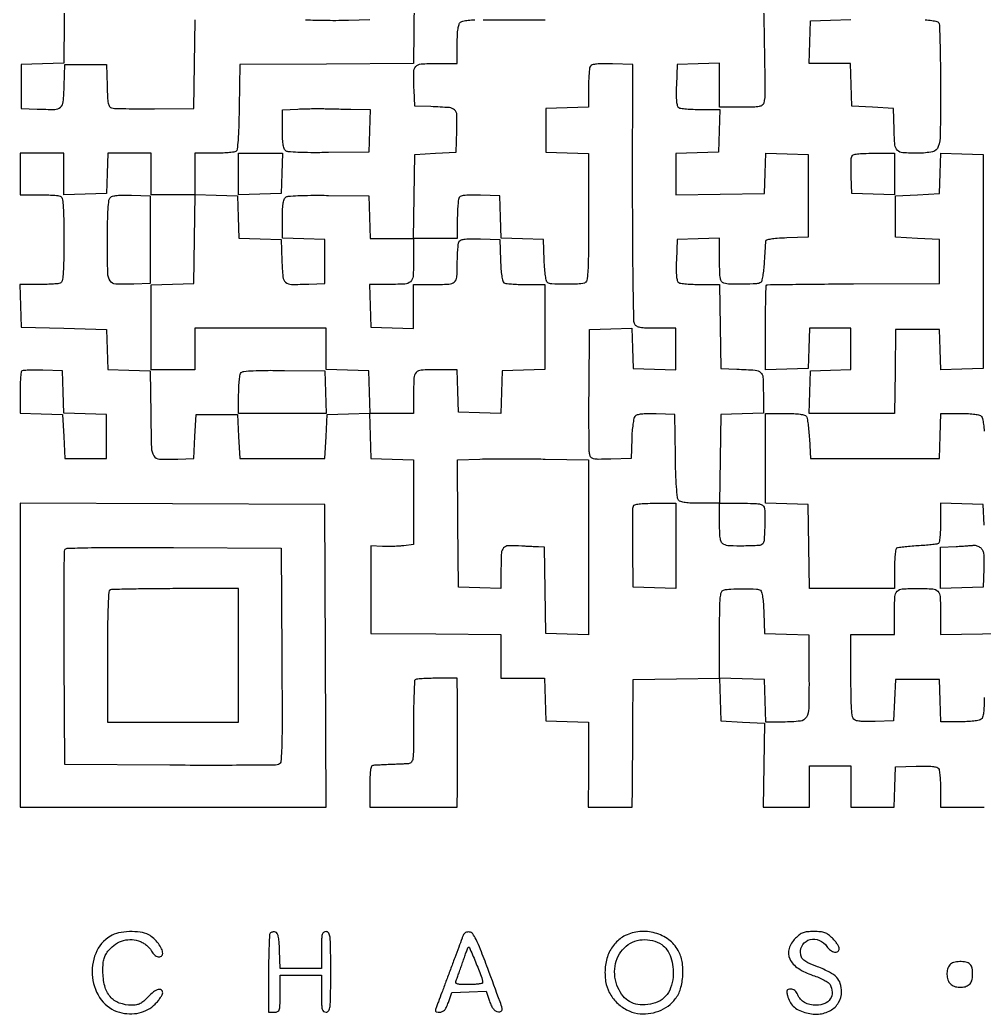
# Model space of a CAD drawing. Extents: x 156 to 936, y 100 to 969.
# Drawn here: x 155.9 to 574.9, y 100.2 to 531.9 of the extents above; entities that cross this region are included whole.
import ezdxf

# ---------------------------------------------------------------- set-up
doc = ezdxf.new("R2010")
doc.units = 0

msp = doc.modelspace()

# ---------------------------------------------------------------- linework, layer by layer
for points in [[(478.862063, 548.669335, -0.000452), (479.347025, 524.005858, -0.001469), (479.714893, 500.75118, -0.060412), (479.173676, 495.75, -0.195175), (478.526954, 494.832482, -0.098929), (477.189619, 494.307467, -0.03889), (474.666771, 494.056531, -0.00535), (469.383369, 494), (460, 494), (460, 503.537526), (460, 513.075052), (450.75, 512.787526), (441.5, 512.5), (441.208654, 503.58457, 0.007874), (441.136581, 499.325344, 0.025891), (441.278743, 496.518036, 0.03736), (441.608404, 494.675579, 0.190691), (442.208654, 493.849883, 0.110589), (443.107413, 493.52683, 0.009469), (445.555128, 493.266784, 0.012148), (448.519159, 493.080958, 0.009118), (451.787526, 493.015313), (460.075052, 493), (459.787526, 483.75), (459.5, 474.5), (450.25, 474.212474), (441, 473.924948), (441, 464.940881), (441, 455.956814), (460.25, 456.228407), (479.5, 456.5), (479.789473, 465.287003), (480.078945, 474.074007), (489.289473, 473.787003), (498.5, 473.5), (498.5, 455.5), (498.5, 437.5), (489.25, 437.212474, 0.007831), (485.043041, 437.015719, 0.024254), (482.218289, 436.701178, 0.030906), (480.38218, 436.288297, 0.315178), (479.919223, 435.712474, 0.001632), (479.867857, 434.90156, 0.000103), (479.724984, 432.514821, 0.000151), (479.556191, 429.670811, 0.000113), (479.371416, 426.52947, -0.011867), (479.115735, 423.42831, -0.017215), (478.731292, 420.708518, -0.01288), (478.28559, 418.516612, -0.200332), (477.8481, 417.906121, -0.126152), (476.040886, 417.341938, -0.007373), (470.228925, 417.127544, -0.009816), (464.515925, 417.113301, -0.072676), (461.836764, 417.551809, -0.171469), (460.863556, 418.286999, -0.101214), (460.313878, 419.653472, -0.039936), (460.056988, 422.191255, -0.005263), (460, 427.604913), (460, 437.075052), (450.75, 436.787526), (441.5, 436.5), (441.208654, 427.58457, 0.007874), (441.136581, 423.325344, 0.025891), (441.278743, 420.518036, 0.03736), (441.608404, 418.675579, 0.190691), (442.208654, 417.849883, 0.110361), (443.105981, 417.526888, 0.009558), (445.537478, 417.266784, 0.012216), (448.482099, 417.080963, 0.009183), (451.727441, 417.015313), (459.954883, 417), (460.227441, 398.75), (460.5, 380.5), (467.5, 380.245668, -0.009054), (475.472893, 379.811311, -0.165063), (477.784162, 378.834916, -0.199365), (478.809906, 376.713321, -0.014194), (479, 370.018474), (479, 361.075052), (469.75, 360.787526), (460.5, 360.5), (460.228407, 341.25), (459.956814, 322), (469.41102, 322, -0.005364), (474.724068, 321.942999, -0.038327), (477.280046, 321.691521, -0.095722), (478.649132, 321.167499, -0.191423), (479.326723, 320.25, -0.063414), (479.717117, 317.291205, -0.010825), (479.619702, 311.601854, -0.006215), (479.318335, 305.720851, -0.182459), (478.711053, 304.377523, -0.186673), (477.019281, 303.629771, -0.008538), (470.589419, 303.436805, -0.011172), (464.278175, 303.49624, -0.112648), (461.75, 304.158271, -0.147014), (460.852704, 305.032537, -0.080663), (460.328622, 306.488649, -0.039016), (460.065379, 308.950755, -0.00713), (460, 313.535184), (460, 322), (451.622445, 322, -0.00979), (447.787976, 322.075082, -0.024916), (445.017003, 322.32229, -0.032122), (443.081684, 322.720689, -0.153905), (442.146237, 323.323796, -0.150078), (441.652029, 324.509893, -0.006421), (441.267561, 329.0752, -0.009449), (440.958517, 334.981462, -0.004527), (440.773792, 342.573796), (440.5, 360.5), (432.403945, 360.787955, 0.009286), (428.542386, 360.853535, 0.027996), (425.914254, 360.702074, 0.040696), (424.140288, 360.351899, 0.151604), (423.197621, 359.738119, 0.125475), (422.74742, 358.789423, 0.012743), (422.327227, 356.311068, 0.015307), (421.98723, 353.284084, 0.011626), (421.793676, 349.950164), (421.5, 341.5), (412.778718, 341.211486, -0.004479), (407.26111, 341.078424, -0.057179), (405.204051, 341.282909, -0.172334), (404.160987, 341.929081, -0.11419), (403.545533, 343.211486, -0.05127), (403.347258, 344.889552, -0.001328), (403.2525, 352.465249, -0.002799), (403.214601, 361.371476, -0.001907), (403.266815, 371.5), (403.5, 397.5), (412.710527, 397.787003), (421.921055, 398.074007), (422.210527, 389.287003), (422.5, 380.5), (431.75, 380.212474), (441, 379.924948), (441, 388.962474), (441, 398), (432.535184, 398, -0.007167), (427.95556, 398.065644, -0.038882), (425.487411, 398.329225, -0.079896), (424.022643, 398.853255, -0.145562), (423.137862, 399.75, -0.118244), (422.736871, 401.293379, -0.000656), (422.469169, 416.601611, -0.002652), (422.272655, 434.678425, -0.001421), (422.21182, 457), (422.218284, 512.5), (413.443712, 512.791346, 0.008049), (409.258447, 512.862892, 0.026219), (406.490218, 512.720392, 0.03785), (404.670661, 512.390187, 0.189797), (403.849883, 511.791346, 0.110303), (403.526902, 510.894378, 0.00958), (403.266784, 508.466919, 0.012233), (403.080964, 505.527132, 0.009199), (403.015313, 502.287526), (403, 494.075052), (393.75, 493.787526), (384.5, 493.5), (384.5, 484), (384.5, 474.5), (393.75, 474.212474), (403, 473.924948), (403, 446.029862, -0.00129), (402.956454, 429.147056, -0.014109), (402.729995, 422.364276, -0.031667), (402.278388, 418.767472, -0.285863), (401.25, 417.652652, -0.057955), (398.207763, 417.18337, -0.011355), (392.662265, 417.102625, -0.007666), (387.018889, 417.23517, -0.134931), (385.292098, 417.78271, -0.193007), (384.755073, 418.544288, -0.020053), (384.327136, 420.736936, -0.020202), (383.991732, 423.712479, -0.009822), (383.792098, 427.532999), (383.5, 436.5), (374.287036, 436.787036), (365.074071, 437.074071), (364.787036, 446.287036), (364.5, 455.5), (356.085653, 455.793098, 0.008519), (352.085459, 455.864234, 0.027159), (349.4185, 455.721251, 0.039341), (347.659703, 455.389362, 0.187221), (346.850966, 454.793098, 0.110402), (346.527533, 453.894283, 0.00954), (346.267102, 451.45641, 0.012203), (346.081041, 448.504112, 0.00917), (346.015313, 445.25), (346, 437), (336.5, 437), (327, 437), (327, 427.616631, -0.015034), (326.787246, 420.542265, -0.197022), (325.67084, 418.22635, -0.173263), (323.18377, 417.205705, -0.011108), (315.212474, 417.013655), (307.924948, 417), (308.212474, 407.75), (308.5, 398.5), (317.75, 398.212474), (327, 397.924948), (327, 407.462474), (327, 417), (334.918213, 417, 0.010942), (342.344571, 417.162535, 0.165682), (344.712752, 418.08692, 0.202261), (345.787688, 420.197169, 0.01753), (346.015313, 426.356989, -0.009288), (346.081049, 429.570103, -0.012325), (346.267102, 432.487838, -0.009701), (346.527636, 434.896861, -0.10999), (346.850966, 435.793098, -0.187221), (347.659703, 436.389362, -0.039341), (349.4185, 436.721251, -0.027159), (352.085459, 436.864234, -0.008519), (356.085653, 436.793098), (364.5, 436.5), (364.792098, 427.532999, 0.009786), (364.991711, 423.707636, 0.020298), (365.326695, 420.737125, 0.020215), (365.75425, 418.552989, 0.195149), (366.292098, 417.798312, 0.112618), (367.144238, 417.495093, 0.008743), (369.568616, 417.251635, 0.011595), (372.501991, 417.077158, 0.008591), (375.75, 417.015313), (384, 417), (384, 398.537526), (384, 380.075052), (374.75, 379.787526), (365.5, 379.5), (365.211984, 370.212977), (364.923969, 360.925954), (355.711984, 361.212977), (346.5, 361.5), (346.212474, 370.75), (345.924948, 380), (337.069463, 380, 0.014889), (330.341871, 379.79962, 0.195866), (328.139748, 378.745668, 0.174757), (327.170318, 376.397656, 0.011384), (327, 368.918213), (327, 361), (317.537526, 361), (308.075052, 361), (307.787526, 370.25), (307.5, 379.5), (298.25, 379.787526), (289, 380.075052), (289, 389.037526), (289, 398), (280, 398.057692, 0.000568), (275.801215, 398.079838, 0.000295), (270.559375, 398.098438, 0.000293), (265.175369, 398.11121, 0.000446), (260.5, 398.115385, 0.000446), (255.824631, 398.11121, 0.000293), (250.440625, 398.098438, 0.000295), (245.198785, 398.079838, 0.000568), (241, 398.057692), (232, 398), (232, 389), (232, 380), (222.5, 380), (213, 380), (213, 398.462474), (213, 416.924948), (222.25, 417.212474), (231.5, 417.5), (231.771723, 436.787238), (232.043446, 456.074477), (241.271723, 455.787238), (250.5, 455.5), (250.787036, 446.287036), (251.074071, 437.074071), (260.287036, 436.787036), (269.5, 436.5), (269.787398, 427.259666, 0.015844), (270.223546, 420.321238, 0.194277), (271.421808, 418.009645, 0.177046), (273.942653, 417.065605, 0.012739), (281.520917, 417.199088), (288.5, 417.5), (288.5, 427), (288.5, 436.5), (279.25, 436.787526), (270, 437.075052), (270, 445.415081, -0.009932), (270.075287, 449.204974, -0.024571), (270.321808, 451.971987, -0.031047), (270.716156, 453.916716, -0.155212), (271.309087, 454.841556, -0.154677), (272.515232, 455.331439, -0.008096), (276.733702, 455.596234, -0.010385), (282.398845, 455.742011, -0.004306), (290.059087, 455.714001), (307.5, 455.5), (307.787526, 446.25), (308.075052, 437), (317.514967, 437), (326.954883, 437), (327.227441, 455.25), (327.5, 473.5), (336.5, 474), (345.5, 474.5), (345.78715, 483.721624, 0.013257), (345.819212, 490.667401, 0.202313), (344.857859, 492.8136, 0.171213), (342.580212, 493.807023, 0.008958), (334.5, 494.245668), (327.5, 494.5), (327.199088, 501.479083, -0.012322), (327.058134, 509.11956, -0.176722), (327.990719, 511.627338, -0.202101), (330.267676, 512.772817, -0.01682), (337.019052, 513), (346, 513), (346, 521.377555, -0.009304), (346.074457, 525.378702, -0.027785), (346.328036, 528.104268, -0.040342), (346.757286, 529.94612, -0.143081), (347.429025, 530.941096, -0.126079), (348.478059, 531.437386, -0.020842), (350.70906, 531.773153, -0.01976), (353.627836, 531.972485, -0.011128)], [(175.5, 550.5), (175.228072, 531.787236), (174.956143, 513.074471), (165.728072, 512.787236), (156.5, 512.5), (156.5, 503), (156.5, 493.5), (163.479083, 493.199088, 0.012739), (171.057347, 493.065605, 0.177046), (173.578192, 494.009645, 0.194277), (174.776454, 496.321238, 0.015844), (175.212602, 503.259666), (175.5, 512.5), (184.5, 512.5), (193.5, 512.5), (193.786789, 503.305711, 0.006115), (194.003963, 498.306081, 0.037215), (194.339437, 495.740759, 0.084604), (194.89178, 494.330243, 0.195069), (195.786789, 493.659047, 0.05857), (197.024485, 493.483172, 0.001953), (201.990494, 493.382639, 0.003685), (207.86219, 493.329997, 0.002556), (214.5, 493.353336), (231.5, 493.5), (231.771593, 512.75), (232.043186, 532)], [(327.234447, 541.26201), (326.968894, 513.02402), (289.234447, 512.76201), (251.5, 512.5), (251.226647, 494.044584, -0.003561), (251.035521, 485.331725, -0.012194), (250.732937, 479.675066, -0.01105), (250.342971, 475.785498, -0.224357), (249.726647, 474.809897, -0.112125), (248.86414, 474.502227, -0.008919), (246.43689, 474.255038, -0.011731), (243.499351, 474.078012, -0.008719), (240.25, 474.015313), (232, 474), (232, 465), (232, 456), (222.5, 456), (213, 456), (213, 465), (213, 474), (203.538933, 474), (194.077866, 474), (193.788933, 465.25), (193.5, 456.5), (184.25, 456.212474), (175, 455.924948), (175, 464.962474), (175, 474), (165.5, 474), (156, 474), (156, 465), (156, 456), (163.918213, 456, -0.00705), (167.066073, 455.955615, -0.008902), (169.9751, 455.821697, -0.007317), (172.400281, 455.631074, -0.06844), (173.418213, 455.393011, -0.248646), (174.287914, 454.395349, -0.036527), (174.720076, 451.657417, -0.018394), (174.948864, 446.766599, -0.00249), (175, 436.5, -0.00249), (174.948864, 426.233401, -0.018394), (174.720076, 421.342583, -0.036527), (174.287914, 418.604651, -0.248646), (173.418213, 417.606989, -0.068543), (172.399219, 417.368898, -0.007277), (169.964077, 417.178303, -0.008872), (167.042924, 417.044383, -0.007017), (163.880687, 417), (155.924948, 417), (156.212474, 407.75), (156.5, 398.5), (175, 398), (193.5, 397.5), (193.788393, 388.787018), (194.076786, 380.074036), (203.288393, 379.787018), (212.5, 379.5), (212.772016, 360.763526, 0.004158), (213.106261, 346.126829, 0.128108), (214.125538, 342.660318, 0.253026), (216.624132, 341.181735, 0.020449), (224.520917, 341.199088), (231.5, 341.5), (232, 351), (232.5, 360.5), (241.5, 360.5), (250.5, 360.5), (251, 351), (251.5, 341.5), (270, 341.5), (288.5, 341.5), (289, 351), (289.5, 360.5), (298.713341, 360.787041), (307.926682, 361.074081), (308.213341, 351.287041), (308.5, 341.5), (317.75, 341.212474), (327, 340.924948), (327, 322.523747), (327, 304.122546), (322.75, 303.580389, -0.015323), (320.764054, 303.388676, -0.007989), (318.279688, 303.265313, -0.007936), (315.723918, 303.219903, -0.01201), (313.5, 303.269116), (308.5, 303.5), (308.5, 284.5), (308.5, 265.5), (336.75, 265.234427), (365, 264.968853), (365, 255.484427), (365, 246), (374.462474, 246), (383.924948, 246), (384.212474, 236.75), (384.5, 227.5), (393.75, 227.212474), (403, 226.924948), (403.047429, 223.212474, -0.003353), (403.061026, 220.972348, -0.00045), (403.053788, 216.257727, -0.00052), (403.034371, 210.669529, -0.000437), (403.002473, 204.75), (402.910087, 190), (412.455043, 190), (422, 190), (422.097117, 198.25, 0.000548), (422.144376, 202.67705, 0.000142), (422.210616, 209.804688, 0.000145), (422.28146, 217.929298, 0.000148), (422.347117, 226), (422.5, 245.5), (441.212184, 245.771926), (459.924368, 246.043852), (460.212184, 236.771926), (460.5, 227.5), (470, 227), (479.5, 226.5), (479.232364, 208.25), (478.964729, 190), (488.982364, 190), (499, 190), (499, 199), (499, 208), (508, 208), (517, 208), (517, 199), (517, 190), (526.461067, 190), (535.922134, 190), (536.211067, 198.75), (536.5, 207.5), (545.41543, 207.791346, -0.007874), (549.674656, 207.863419, -0.025891), (552.481964, 207.721257, -0.03736), (554.324421, 207.391596, -0.190691), (555.150117, 206.791346, -0.10844), (555.472644, 205.905885, -0.010308), (555.733216, 203.60277, -0.012782), (555.918998, 200.812394, -0.009736), (555.984687, 197.75), (556, 190), (565.5, 190), (575, 190)], [(280, 532, 0.006698), (284.306468, 531.831154, 0.004023), (289.422022, 531.740363, 0.004028), (294.512393, 531.731987, 0.00701), (298.734543, 531.818257), (307.969085, 532.136514)], [(357.179025, 531.99527, 0.002648), (361.597194, 531.948686, 0.000725), (368.563526, 531.922233, 0.000733), (376.461202, 531.915273, 0.000764), (384.25, 531.931729)], [(549.292364, 532.008289, -0.020298), (552.262875, 531.673305, -0.020215), (554.447011, 531.24575, -0.195149), (555.201688, 530.707902, -0.134027), (555.512643, 529.701549, -0.001296), (555.748365, 522.007344, -0.004182), (555.923354, 513.112065, -0.002683), (555.984687, 502.785184, -0.002603), (555.888476, 482.017388, -0.078753), (555.024411, 476.892175, -0.265336), (552.516184, 474.657099, -0.052925), (546.315741, 474.013655, -0.014974), (539.607238, 474.230372, -0.180483), (537.287058, 475.264723, -0.178102), (536.195683, 477.572121, -0.014505), (535.786107, 484.357189), (535.5, 493.5), (526.5, 494), (517.5, 494.5), (517.212474, 503.75), (516.924948, 513), (507.924948, 513), (498.924948, 513), (499.212474, 522.25), (499.5, 531.5), (508.25, 531.788933), (517, 532.077866)], [(575, 312.5), (574.5, 321.5), (565.25, 321.787526), (556, 322.075052), (556, 313.596543, -0.010437), (555.931288, 310.305201, -0.015608), (555.721616, 307.436545, -0.010526), (555.427915, 305.103443, -0.221244), (555.05231, 304.53233, -0.104717), (554.356068, 304.282197, -0.005533), (551.999357, 303.985678, -0.008512), (549.167595, 303.709929, -0.006077), (545.990076, 303.493867, 0.006015), (542.813262, 303.278253, 0.008439), (539.98371, 303.003857, 0.005448), (537.628039, 302.70918, 0.104941), (536.937766, 302.461537, 0.221505), (536.566032, 301.895696, 0.010424), (536.275469, 299.572676, 0.015524), (536.067989, 296.717512, 0.010374), (536, 293.440983), (536, 285), (517.522559, 285), (499.045117, 285), (498.772559, 303.25), (498.5, 321.5), (489.25, 321.787526), (480, 322.075052), (480, 341.537526), (480, 361), (488.440983, 361, -0.009585), (492.22901, 360.92738, -0.024001), (494.983238, 360.689017, -0.029014), (496.905665, 360.314643, -0.188703), (497.690983, 359.75, -0.102535), (498.032598, 358.869389, -0.008061), (498.409226, 356.370313, -0.010698), (498.749484, 353.346792, -0.007979), (499, 350), (499.5, 341.5), (527.5, 341.5), (555.5, 341.5), (555.786212, 351.25), (556.072424, 361), (564.413767, 361, -0.009978), (568.188532, 360.924665, -0.024307), (570.959969, 360.67871, -0.03033), (572.91475, 360.287012, -0.156169), (573.833879, 359.700164, -0.126595), (574.271826, 358.772011, -0.012295), (574.682026, 356.299919, -0.014976), (575.015093, 353.281363, -0.011302)], [(575, 237.622445, -0.01003), (574.924658, 233.867134, -0.02362), (574.680214, 231.075856, -0.028586), (574.294895, 229.090942, -0.158604), (573.722064, 228.184296, -0.132391), (572.811629, 227.767333, -0.013184), (570.415143, 227.429969, -0.015865), (567.487096, 227.190037, -0.011959), (564.259009, 227.105717), (556.073891, 227.08773), (555.786945, 236.293865), (555.5, 245.5), (546, 245.5), (536.5, 245.5), (536, 236.5), (535.5, 227.5), (527.655204, 227.206229, -0.011717), (524.322336, 227.159573, -0.020393), (521.560919, 227.298353, -0.02142), (519.440739, 227.583799, -0.129736), (518.443665, 228.046754, -0.184089), (517.73786, 229.296889, -0.019558), (517.361835, 232.678017, -0.014644), (517.136352, 237.998022, -0.003268), (517.076923, 247.090524), (517.076923, 265), (526.538462, 265), (536, 265), (536, 274.393011, -0.012408), (536.176283, 281.495521, -0.178439), (537.149829, 283.780378, -0.191368), (539.345666, 284.805247, -0.01463), (546, 285, -0.014651), (552.655399, 284.804938, -0.191621), (554.85099, 283.778654, -0.178223), (555.824073, 281.490809, -0.012352), (556, 274.370453), (556, 264.954883), (574.25, 265.227441), (592.5, 265.5)]]:
    msp.add_lwpolyline(points, format="xyb")
for points in [[(299.787526, 493.135524), (308.075052, 493), (307.787526, 483.75), (307.5, 474.5), (290.059087, 474.285999, -0.004306), (282.398845, 474.257989, -0.010385), (276.733702, 474.403766, -0.008096), (272.515232, 474.668561, -0.154677), (271.309087, 475.158444, -0.155167), (270.716264, 476.082937, -0.031061), (270.321879, 478.026395, -0.024586), (270.075314, 480.791137, -0.009946), (270, 484.576755), (270, 492.90862), (276.75, 493.20431, -0.00368), (279.627465, 493.309147, -0.00305), (282.692187, 493.379514, -0.003079), (285.502171, 493.409572, -0.008287), (287.5, 493.385524, 0.00159), (289.585322, 493.332478, 0.000478), (292.759461, 493.264864, 0.000479), (296.321234, 493.195808, 0.000519)], [(574.5, 427), (574.5, 380.5), (565.289473, 380.212997), (556.078945, 379.925993), (555.789473, 388.712997), (555.5, 397.5), (546, 397.5), (536.5, 397.5), (536.227441, 379.25), (535.954883, 361), (517.439916, 361), (498.924948, 361), (499.212474, 370.25), (499.5, 379.5), (508.25, 379.788933), (517, 380.077866), (517, 389.038933), (517, 398), (508.038933, 398), (499.077866, 398), (498.788933, 389.25), (498.5, 380.5), (489.25, 380.212474), (480, 379.924948), (479.903093, 389.212474, -0.003944), (479.880054, 398.260609, -0.003862), (479.999098, 407.370996, -0.000685), (480.193351, 416.134978, -0.190615), (480.476856, 416.805079, -0.197565), (480.772204, 416.931254, -0.000089), (491.663675, 417.077799, -0.001254), (503.791619, 417.208397, -0.000761), (518.138412, 417.305079), (555.5, 417.5), (555.5, 427), (555.5, 436.5), (546, 437), (536.5, 437.5), (536.5, 446.5), (536.5, 455.5), (546, 456), (555.5, 456.5), (555.789473, 465.287003), (556.078945, 474.074007), (565.289473, 473.787003), (574.5, 473.5)], [(536, 464.962474), (536, 455.924948), (526.75, 456.212474), (517.5, 456.5), (517.203033, 463.906415, -0.007079), (517.126964, 466.841003, -0.009185), (517.144753, 469.531874, -0.007235), (517.23321, 471.773024, -0.078282), (517.421649, 472.656415, -0.228018), (518.10667, 473.302323, -0.041983), (519.847946, 473.698536, -0.027394), (522.610611, 473.934044, -0.007567), (526.968615, 474), (536, 474)], [(212.5, 436.5), (212.5, 417.5), (205.5, 417.210375, -0.018958), (197.554199, 417.183037, -0.250762), (195.100805, 418.606917, -0.134714), (194.124398, 421.930669, -0.004478), (194, 435.819052, -0.003753), (194.063294, 444.2522, -0.012481), (194.284774, 449.790104, -0.012896), (194.629884, 453.58364, -0.168798), (195.236619, 454.836619, -0.141627), (196.215618, 455.376564, -0.030081), (198.156875, 455.694801, -0.024175), (200.863904, 455.841129, -0.010354), (204.486619, 455.786619), (212.5, 455.5)], [(156.702644, 379.369311, 0.173149), (156.422837, 378.7788, 0.006441), (156.206402, 376.2893, 0.011013), (156.050966, 373.292182, 0.007448), (156, 369.870859), (156, 361.075052), (165.25, 360.787526), (174.5, 360.5), (175, 351), (175.5, 341.5), (184.5, 341.5), (193.5, 341.5), (193.5, 351), (193.5, 360.5), (184.287036, 360.787036), (175.074071, 361.074071), (174.787036, 370.287036), (174.5, 379.5), (165.952644, 379.785977, 0.007913), (162.626528, 379.84459, 0.011703), (159.709672, 379.781547, 0.007016), (157.290922, 379.638564, 0.179987)], [(288.787526, 370.25), (289.075052, 361), (270.037526, 361), (251, 361), (251, 369.3, -0.011407), (251.078226, 372.728278, -0.018854), (251.319235, 375.613788, -0.01784), (251.673275, 377.854462, -0.149348), (252.1493, 378.7493, -0.175216), (253.307694, 379.29251, -0.010239), (257.259152, 379.573934, -0.011548), (262.822126, 379.727117, -0.00394), (270.8993, 379.6993), (288.5, 379.5)], [(403, 302.920657), (403, 264.924948), (393.75, 265.212474), (384.5, 265.5), (384.227935, 284.25), (383.955869, 303), (381.227935, 303.067897, -0.003647), (379.871712, 303.111553, -0.001384), (377.979456, 303.191527, -0.00137), (375.922766, 303.289802, -0.001675), (374, 303.393419, 0.01802), (368.180448, 303.516528, 0.202605), (366.109975, 302.605083, 0.177618), (365.174664, 300.421805, 0.013295), (365, 293.854066), (365, 284.924948), (355.75, 285.212474), (346.5, 285.5), (346.284352, 313.214202), (346.068705, 340.928405), (355.784352, 341.214202, -0.005592), (360.773259, 341.305128, -0.001813), (368.153841, 341.330326, -0.001807), (376.358949, 341.298939, -0.002031), (384.25, 341.208183), (403, 340.916366)], [(441, 303.462474), (441, 284.924948), (431.75, 285.212474), (422.5, 285.5), (422.291818, 302.5, -0.002424), (422.242962, 309.105161, -0.003632), (422.270162, 314.873438, -0.001535), (422.344343, 319.80273, -0.077884), (422.510433, 320.75, -0.249667), (423.13585, 321.335493, -0.03294), (424.977659, 321.703584, -0.024881), (427.784518, 321.933267, -0.007974), (431.968615, 322), (441, 322)], [(269.759817, 255.860756, -0.000764), (269.87272, 227.927169, -0.00799), (269.718396, 216.469094, -0.011301), (269.378632, 209.947145, -0.290193), (268.367296, 208.58745, -0.089452), (267.032792, 208.333595, -0.000479), (253.803136, 208.219928, -0.002086), (238.709184, 208.167691, -0.00132), (221.107479, 208.226694), (175.5, 208.5), (175.239372, 254.5, -0.000997), (175.174287, 272.225103, -0.001596), (175.197198, 287.357597, -0.000282), (175.267665, 300.72814, -0.090314), (175.461789, 301.759906, -0.301449), (176.45055, 302.464468, -0.003096), (185.402033, 302.70934, -0.005599), (198.68089, 302.841585, -0.001079), (222.722417, 302.759906), (269.5, 302.5)], [(573.355068, 302.729635, -0.118939), (574.231523, 301.694669, -0.077992), (574.7107, 300.199929, -0.040111), (574.889038, 297.806547, -0.007825), (574.796198, 293.479635), (574.5, 285.5), (565.25, 285.212474), (556, 284.924948), (556, 293.916784), (556, 302.90862), (562.75, 303.25845, 0.001925), (565.412595, 303.406725, 0.002572), (567.828231, 303.563051, 0.001796), (569.852087, 303.711788, 0.026494), (570.55887, 303.80414, -0.102551), (571.085003, 303.792835, -0.035266), (571.817038, 303.569296, -0.033296), (572.612122, 303.201335, -0.032852)], [(195.25, 284.337719, 0.286605), (194.579791, 283.416621, 0.006896), (194.265434, 277.906228, 0.008864), (194.055066, 269.647433, 0.001935), (194, 255.416667), (194, 227), (222.5, 227), (251, 227), (251, 256), (251, 285), (223.75, 284.921053, 0.001717), (213.21496, 284.854351, 0.002675), (204.1375, 284.717133, 0.000767), (196.247198, 284.543529, 0.090243)], [(477.707902, 284.201688, -0.195149), (478.24575, 283.447011, -0.020215), (478.673305, 281.262875, -0.020298), (479.008289, 278.292364, -0.009786), (479.207902, 274.467001), (479.5, 265.5), (489.117443, 265.215387), (498.734885, 264.930774), (498.83352, 246.982416, -0.005346), (498.760545, 232.940577, -0.124671), (497.728188, 229.12068, -0.243135), (495.101452, 227.393084, -0.026194), (487.603267, 227), (480.075052, 227), (479.787526, 236.25), (479.5, 245.5), (469.75, 245.786212), (460, 246.072424), (460, 264.962888, -0.002075), (460.04661, 276.193517, -0.020479), (460.279212, 280.912348, -0.052635), (460.765469, 283.369421, -0.259243), (461.75, 284.310674, -0.05454), (464.838317, 284.766815, -0.011124), (470.370892, 284.852124, -0.007348), (476.004449, 284.730843, -0.133264)], [(327.666667, 245.333333, 0.187801), (327.396866, 244.719507, 0.001706), (327.195833, 239.623958, 0.00551), (327.048127, 233.71727, 0.003496), (327, 226.833333, -0.001595), (326.96215, 214.971414, -0.029571), (326.716687, 211.229611, -0.130304), (326.045761, 209.568092, -0.221459), (324.75, 208.873643, -0.002501), (323.50939, 208.810196, -0.000564), (321.398438, 208.71521, -0.000584), (318.96211, 208.611185, -0.000566), (316.5, 208.511733, 0.00136), (314.110966, 208.411432, 0.001703), (311.895312, 208.304809, 0.001368), (310.036514, 208.203912, 0.013266), (309.25, 208.13809, 0.300613), (308.65637, 207.644076, 0.039207), (308.288558, 205.95426, 0.026528), (308.063365, 203.244119, 0.007465), (308, 199), (308, 190), (327, 190), (346, 190), (346.073485, 198.25, 0.001311), (346.131561, 207.49129, 0.000864), (346.152128, 218.123082, 0.000868), (346.136138, 228.580559, 0.001514), (346.081573, 237.25), (346, 246), (337.166667, 246, 0.007039), (333.733476, 245.951666, 0.010477), (330.732292, 245.804167, 0.005871), (328.23216, 245.599192, 0.174709)], [(195.24086, 134.005402, 0.159644), (188.871743, 126.545034, 0.128165), (187.442412, 116.029546, 0.130749), (191.323317, 106.309176, 0.168538), (199.222531, 100.940079, 0.05688), (203.577889, 100.284521, 0.065861), (207.750278, 100.685351, 0.068728), (211.527648, 102.126803, 0.071022), (214.726097, 104.526097, 0.022387), (215.97935, 105.896896, 0.026099), (217.038291, 107.308291, 0.026454), (217.795922, 108.576241, 0.122026), (218, 109.4, 0.23501), (217.403002, 110.600003, 0.237998), (216.091163, 110.839, 0.09698), (214.016436, 109.757692, 0.035229), (211.564771, 107.5, -0.025334), (209.733398, 105.745359, -0.062255), (208.186429, 104.711821, -0.072052), (206.576491, 104.176888, -0.044263), (204.582263, 104, -0.088012), (199.125782, 104.967967, -0.130106), (195.161957, 107.73778, -0.11558), (192.788152, 112.387923, -0.060538), (192, 118.873615, -0.016804), (192.109711, 122.13712, -0.052648), (192.485745, 124.296526, -0.066175), (193.247559, 126.05044, -0.039417), (194.573696, 127.905213, -0.070398), (197.540136, 130.563811, -0.081118), (200.993302, 132.140318, -0.083854), (204.671778, 132.505979, -0.082069), (208.295839, 131.649751, -0.041404), (209.80048, 130.86921, -0.034756), (211.252088, 129.809079, -0.036144), (212.448309, 128.643274, -0.074762), (213.158279, 127.551961, 0.10489), (214.367318, 125.916315, 0.130291), (216.051585, 125.068975, 0.212592), (217.403013, 125.359781, 0.239396), (218, 126.535183, 0.114329), (217.539006, 128.52492, 0.048805), (216.095714, 130.863896, 0.047122), (214.094474, 133.035573, 0.063785), (211.90116, 134.551112, 0.083901), (208.263366, 135.715751, 0.043821), (203.498401, 135.977335, 0.043842), (198.768428, 135.405216, 0.085086)], [(264.701236, 135.367903, 0.18639), (264.417979, 134.728201, 0.002081), (264.205988, 129.927863, 0.006098), (264.050648, 124.336228, 0.003894), (264, 117.833333), (264, 101), (266.5, 101, 0.093656), (267.948613, 101.273745, 0.227396), (268.671875, 102.05, 0.071364), (268.953338, 103.789706, 0.004478), (269, 109), (269, 117), (278, 117), (287, 117), (287, 109, 0.005351), (287.051385, 104.198839, 0.055952), (287.3125, 102.25, 0.176663), (287.921799, 101.349175, 0.157888), (289, 101, 0.267644), (290.131287, 101.652291, 0.103099), (290.721429, 103.4375, 0.026629), (290.959338, 107.362042, 0.001825), (291, 118.5, 0.001825), (290.959338, 129.637958, 0.026629), (290.721429, 133.5625, 0.103099), (290.131287, 135.347709, 0.267644), (289, 136, 0.157888), (287.921799, 135.650825, 0.176663), (287.3125, 134.75, 0.055952), (287.051385, 132.801161, 0.005351), (287, 128), (287, 120), (278.042064, 120), (269.084129, 120), (268.792064, 127.739156, 0.008421), (268.577277, 131.671754, 0.038474), (268.239274, 133.933965, 0.076427), (267.72616, 135.226948, 0.216275), (266.951236, 135.773725, 0.047014), (266.306808, 135.834818, 0.044782), (265.651434, 135.776373, 0.048101), (265.081091, 135.615714, 0.104047)], [(348.533438, 134.302872, 0.005434), (348.057454, 133.074307, 0.000299), (346.61136, 129.210844, 0.000464), (344.897648, 124.611022, 0.000339), (343.002827, 119.5, -0.000339), (341.082717, 114.320745, -0.000422), (339.291247, 109.510937, -0.000341), (337.780971, 105.47493, -0.00323), (337.121418, 103.75, 0.016103), (336.542874, 102.111707, 0.181377), (336.577819, 101.434925, 0.262077), (337.038197, 101.086591, 0.033789), (338.318096, 101, 0.096998), (339.501731, 101.231801, 0.113609), (340.435674, 101.888771, 0.074055), (341.256229, 103.131208, 0.021719), (342.133139, 105.25), (343.679588, 109.5), (351.107576, 109.787884), (358.535564, 110.075768), (360.017782, 105.787884, 0.024208), (360.849218, 103.713616, 0.065597), (361.690253, 102.374043, 0.092344), (362.655162, 101.569546, 0.092808), (363.843345, 101.168217, 0.198288), (365.123468, 101.496241, 0.300945), (365.497701, 102.541514, 0.028204), (364.601837, 105.466238, 0.000566), (359.218101, 120, 0.003987), (356.070716, 128.264719, 0.022464), (354.159199, 132.582667, 0.041762), (352.696849, 134.993963, 0.202448), (351.355516, 135.802872, 0.071456), (350.44064, 135.803332, 0.086812), (349.626718, 135.537796, 0.090464), (348.976162, 135.023464, 0.085428)], [(419.019933, 134.248446, 0.091474), (414.749093, 131.015053, 0.08434), (411.767461, 126.384239, 0.077354), (410.310383, 120.662785, 0.06103), (410.482752, 114.266452, 0.086875), (412.0714, 109.507093, 0.072983), (415.256295, 105.240038, 0.072888), (419.537483, 102.063252, 0.086216), (424.315081, 100.475459, 0.063596), (429.012346, 100.372903, 0.064727), (433.555037, 101.457954, 0.06629), (437.57511, 103.633937, 0.072799), (440.742406, 106.728924, 0.091629), (443.007026, 111.199812, 0.056799), (444.020965, 117.014821, 0.056485), (443.701714, 122.954632, 0.086587), (441.990497, 127.803118, 0.106146), (437.863044, 132.475674, 0.0908), (431.95219, 135.364986, 0.088962), (425.290096, 136.007195, 0.096353)], [(492.923077, 133.076923, 0.122189), (490.21259, 128.577874, 0.187244), (490.532324, 124.091605, 0.141007), (494.068995, 120.071541, 0.062045), (500.521725, 116.99277, -0.01899), (503.103668, 116.023197, -0.023662), (505.417038, 114.921307, -0.023602), (507.233699, 113.83474, -0.123922), (508.010281, 112.98079, -0.113791), (508.905053, 109.680955, -0.156203), (508.085208, 106.738334, -0.14854), (505.659938, 104.719274, -0.100165), (502.105518, 104, -0.049461), (499.213177, 104.286817, -0.078568), (496.884695, 105.148661, -0.089349), (495.143235, 106.584588, -0.085134), (493.976883, 108.560802, 0.058061), (493.445622, 109.582974, 0.075793), (492.730877, 110.355447, 0.082492), (491.87146, 110.834239, 0.086131), (490.916343, 111, 0.049434), (489.79692, 110.889055, 0.225956), (489.287468, 110.508143, 0.160519), (489.163816, 109.770129, 0.023068), (489.469503, 108.25, 0.060508), (490.467195, 105.642534, 0.078416), (491.999741, 103.596242, 0.073687), (494.169099, 102.03321, 0.046571), (497.066341, 100.861978, 0.088355), (502.947563, 100.183573, 0.113456), (508.154935, 101.722529, 0.129553), (511.700238, 105.166981, 0.136375), (513, 109.843761, 0.076473), (512.454906, 113.386896, 0.115861), (510.869151, 116.056551, 0.082369), (507.817025, 118.327779, 0.024404), (502.5, 120.744289, -0.008917), (498.34495, 122.479568, -0.067668), (496.537615, 123.584115, -0.130261), (495.635576, 124.826425, -0.068128), (495.191233, 126.699525, -0.179505), (496.165804, 130.387445, -0.181419), (499.305316, 132.527385, -0.162198), (503.369342, 132.19237, -0.14779), (506.60236, 129.484123, 0.087925), (508.132085, 127.85988, 0.118916), (509.980432, 127.071348, 0.198306), (511.388264, 127.393591, 0.243193), (512, 128.576923, 0.115959), (511.812648, 129.373898, 0.028583), (511.141346, 130.549279, 0.027718), (510.195777, 131.842082, 0.024625), (509.076923, 133.076923, 0.034195), (507.312711, 134.615022, 0.0755), (505.746639, 135.466418, 0.065802), (503.864647, 135.879026, 0.021106), (501, 136, 0.021106), (498.135353, 135.879026, 0.065802), (496.253361, 135.466418, 0.0755), (494.687289, 134.615022, 0.034195)], [(434.833526, 130.348242, -0.10061), (437.13103, 128.107023, -0.06546), (438.804141, 124.784698, -0.057838), (439.718278, 120.701386, -0.046892), (439.767572, 116.21077, -0.067398), (438.727997, 111.502943, -0.098312), (436.521373, 107.886972, -0.101941), (433.169511, 105.47525, -0.077224), (428.787357, 104.2795, -0.063206), (424.45996, 104.340099, -0.094889), (420.896598, 105.558484, -0.095227), (418.04415, 108.003074, -0.06406), (415.815719, 111.683693, -0.142337), (414.564837, 120.984, -0.16284), (418.628482, 128.945832, -0.1759), (426.372601, 132.476722, -0.16446)], [(356.972991, 113.75, -0.37318), (356.733658, 113.453038, -0.013841), (355.198138, 113.220313, -0.019155), (353.232566, 113.053964, -0.011531), (350.893011, 113, -0.006776), (347.347514, 113.048054, -0.071731), (345.92572, 113.292587, -0.263172), (345.423904, 113.839325, -0.154506), (345.495703, 114.75, 0.008155), (345.883688, 115.753419, 0.001534), (346.557428, 117.601562, 0.00164), (347.330939, 119.765993, 0.001502), (348.113515, 122, -0.000897), (348.886675, 124.215716, -0.001035), (349.63185, 126.325, -0.000925), (350.2702, 128.109602, -0.006067), (350.60281, 129, -0.666941), (351.26226, 129.016343, -0.005876), (353.933381, 122.827281, -0.009002), (356.399393, 116.611402, -0.081098)], [(559.997445, 121.496921, 0.110184), (559.061938, 119.669943, 0.072339), (558.803002, 117.311075, 0.072799), (559.225886, 114.992862, 0.115414), (560.285714, 113.285714, 0.115414), (561.992862, 112.225886, 0.072799), (564.311075, 111.803002, 0.072339), (566.669943, 112.061938, 0.110184), (568.496921, 112.997445, 0.153918), (569.544961, 114.623096, 0.05826), (569.955561, 117.325137, 0.05818), (569.731204, 120.061377, 0.147904), (568.8, 121.8, 0.147904), (567.061377, 122.731204, 0.05818), (564.325137, 122.955561, 0.05826), (561.623096, 122.544961, 0.153918)]]:
    msp.add_lwpolyline(points, format="xyb", close=True)
for points in [[(269.788933, 465.25), (269.5, 456.5), (260.25, 456.212474), (251, 455.924948), (251, 464.962474), (251, 474), (260.538933, 474), (270.077866, 474)], [(156, 256.007138), (156, 190), (222.50719, 190), (289.014379, 190), (288.75719, 255.75), (288.5, 321.5), (222.25, 321.757138), (156, 322.014276)]]:
    msp.add_lwpolyline(points, close=True)

doc.saveas('drawing.dxf')
